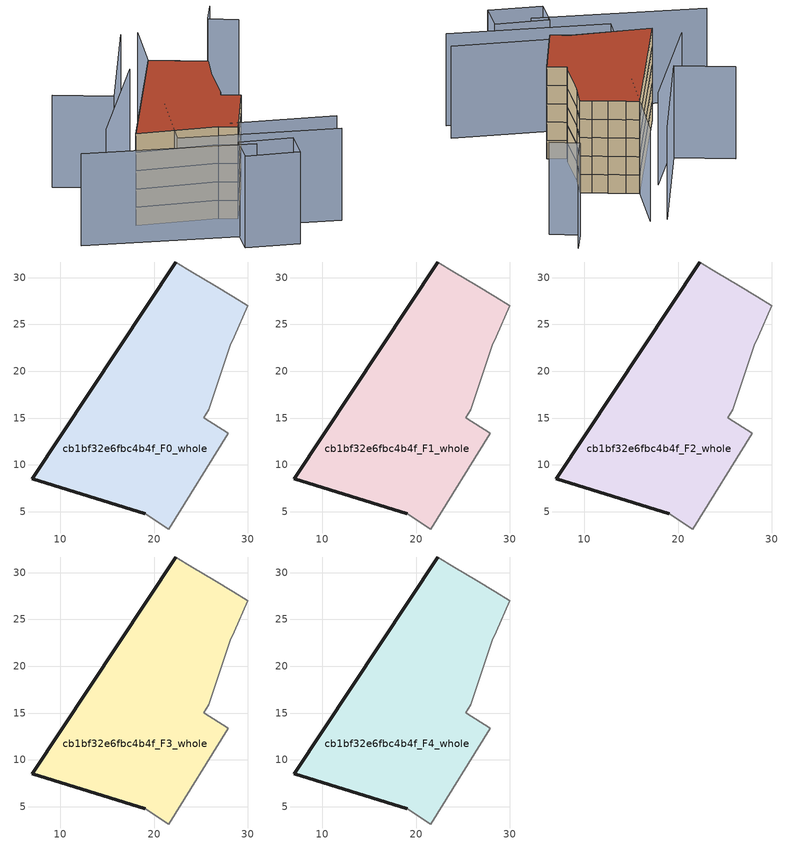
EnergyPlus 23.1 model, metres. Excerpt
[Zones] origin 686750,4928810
cb1bf32e6fbc4b4f_F0_whole
 floor ground (EU_floor_Construction): 28.44,27.95 30.03,26.98 28.56,23.71 28.15,22.8 25.84,15.87 25.32,15.02 27.92,13.4 21.55,3.16 19.06,4.78 6.97,8.54 22.34,31.67 24.1,30.6 26.44,29.17 z0
 wall outside (EU_wall_Construction): 22.34,31.67 6.97,8.54 19.06,4.78 z0:3
 wall adiabatic (EU_wall_Construction): 19.06,4.78 21.55,3.16 27.92,13.4 25.32,15.02 25.84,15.87 28.15,22.8 28.56,23.71 30.03,26.98 28.44,27.95 26.44,29.17 24.1,30.6 22.34,31.67 z0:3
cb1bf32e6fbc4b4f_F1_whole
 floor to cb1bf32e6fbc4b4f_F0_whole (EU_floor_Construction): 28.44,27.95 30.03,26.98 28.56,23.71 28.15,22.8 25.84,15.87 25.32,15.02 27.92,13.4 21.55,3.16 19.06,4.78 6.97,8.54 22.34,31.67 24.1,30.6 26.44,29.17 z3
 wall outside (EU_wall_Construction): 22.34,31.67 6.97,8.54 19.06,4.78 z3:6
 wall adiabatic (EU_wall_Construction): 19.06,4.78 21.55,3.16 27.92,13.4 25.32,15.02 25.84,15.87 28.15,22.8 28.56,23.71 30.03,26.98 28.44,27.95 26.44,29.17 24.1,30.6 22.34,31.67 z3:6
cb1bf32e6fbc4b4f_F2_whole
 floor to cb1bf32e6fbc4b4f_F1_whole (EU_floor_Construction): 28.44,27.95 30.03,26.98 28.56,23.71 28.15,22.8 25.84,15.87 25.32,15.02 27.92,13.4 21.55,3.16 19.06,4.78 6.97,8.54 22.34,31.67 24.1,30.6 26.44,29.17 z6
 wall outside (EU_wall_Construction): 22.34,31.67 6.97,8.54 19.06,4.78 z6:9
 wall adiabatic (EU_wall_Construction): 19.06,4.78 21.55,3.16 27.92,13.4 25.32,15.02 25.84,15.87 28.15,22.8 28.56,23.71 30.03,26.98 28.44,27.95 26.44,29.17 24.1,30.6 22.34,31.67 z6:9
cb1bf32e6fbc4b4f_F3_whole
 floor to cb1bf32e6fbc4b4f_F2_whole (EU_floor_Construction): 28.44,27.95 30.03,26.98 28.56,23.71 28.15,22.8 25.84,15.87 25.32,15.02 27.92,13.4 21.55,3.16 19.06,4.78 6.97,8.54 22.34,31.67 24.1,30.6 26.44,29.17 z9
 wall outside (EU_wall_Construction): 22.34,31.67 6.97,8.54 19.06,4.78 z9:12
 wall adiabatic (EU_wall_Construction): 19.06,4.78 21.55,3.16 27.92,13.4 25.32,15.02 25.84,15.87 28.15,22.8 28.56,23.71 30.03,26.98 28.44,27.95 26.44,29.17 24.1,30.6 22.34,31.67 z9:12
cb1bf32e6fbc4b4f_F4_whole
 floor to cb1bf32e6fbc4b4f_F3_whole (EU_floor_Construction): 28.44,27.95 30.03,26.98 28.56,23.71 28.15,22.8 25.84,15.87 25.32,15.02 27.92,13.4 21.55,3.16 19.06,4.78 6.97,8.54 22.34,31.67 24.1,30.6 26.44,29.17 z12
 wall outside (EU_wall_Construction): 22.34,31.67 6.97,8.54 19.06,4.78 z12:15
 wall adiabatic (EU_wall_Construction): 19.06,4.78 21.55,3.16 27.92,13.4 25.32,15.02 25.84,15.87 28.15,22.8 28.56,23.71 30.03,26.98 28.44,27.95 26.44,29.17 24.1,30.6 22.34,31.67 z12:15
 roof outside (EU_roof_Construction): 21.55,3.16 27.92,13.4 25.32,15.02 25.84,15.87 28.15,22.8 28.56,23.71 30.03,26.98 28.44,27.95 26.44,29.17 24.1,30.6 22.34,31.67 6.97,8.54 19.06,4.78 z15
shading: -3.89,6.04 20.82,-3.76 / 21.19,4.95 36.47,-0.51 / 34.7,-5.01 11.52,4.08 / 11.52,4.08 26.17,41.44 / 18.29,30.22 3.95,12.22 / 23.62,42.16 11.2,22.44 / 11.2,22.44 3.35,27.38 / 41.78,38.33 37.92,40.86 / 37.92,40.86 40.59,44.93 / 24.97,-9.53 17.01,-6.87 / 17.01,-6.87 18.71,-1.77 / 18.71,-1.77 26.67,-4.44 / 26.67,-4.44 24.97,-9.53 z0:15
[Building]
EU S2 Campaign: North Axis=0; Terrain=City; Solar Distribution=FullExterior
[Site:Location]
Bologna: Latitude=44.5; Longitude=11.25; Time Zone=1; Elevation=37
[SizingPeriod:WeatherFileDays]
AnnualSizingPeriod: Begin Month=1; Begin Day of Month=1; End Month=12; End Day of Month=31; Day of Week for Start Day=Monday; Use Weather File Daylight Saving Period=No; Use Weather File Rain and Snow Indicators=No
[MATERIAL]
EU_InternalMass_Material: Roughness=MediumRough; Thickness=0.1; Conductivity=1; Density=1800; Specific Heat=900; Thermal Absorptance=0.9; Solar Absorptance=0.7; Visible Absorptance=0.7
[MATERIAL:NOMASS] Roughness=MediumRough; Thermal Absorptance=0.9; Solar Absorptance=0.7; Visible Absorptance=0.7
Name | Thermal Resistance
EU_wall_NoMass | 0.905828
EU_roof_NoMass | 0.37593
EU_floor_NoMass | 0.67114
[CONSTRUCTION]
EU_wall_Construction: EU_wall_NoMass
EU_roof_Construction: EU_roof_NoMass
EU_floor_Construction: EU_floor_NoMass
EU_InternalMass_Construction: EU_InternalMass_Material
[ZONE] Type=1; Multiplier=1; Ceiling Height=autocalculate; Floor Area=autocalculate; Part of Total Floor Area=Yes
Name | Volume
cb1bf32e6fbc4b4f_F0_whole | 986.457
cb1bf32e6fbc4b4f_F1_whole; cb1bf32e6fbc4b4f_F2_whole; cb1bf32e6fbc4b4f_F3_whole; cb1bf32e6fbc4b4f_F4_whole | 986.458
[INTERNALMASS] Construction=EU_InternalMass_Construction; Surface Area=328.819
Name | Zone or ZoneList
cb1bf32e6fbc4b4f_F0_whole_EU_InternalMass | cb1bf32e6fbc4b4f_F0_whole
cb1bf32e6fbc4b4f_F1_whole_EU_InternalMass | cb1bf32e6fbc4b4f_F1_whole
cb1bf32e6fbc4b4f_F2_whole_EU_InternalMass | cb1bf32e6fbc4b4f_F2_whole
cb1bf32e6fbc4b4f_F3_whole_EU_InternalMass | cb1bf32e6fbc4b4f_F3_whole
cb1bf32e6fbc4b4f_F4_whole_EU_InternalMass | cb1bf32e6fbc4b4f_F4_whole
[OTHEREQUIPMENT] Fuel Type=Electricity; Design Level Calculation Method=Watts/Area; Power per Zone Floor Area=1; Fraction Latent=0; Fraction Radiant=0; Fraction Lost=0; Carbon Dioxide Generation Rate=0; EndUse Subcategory=EU_Step8_InternalGains
Name | Zone or ZoneList or Space or SpaceList | Schedule
EU_Step8_InternalGain_cb1bf32e6fbc4b4f_F0_whole_f000 | cb1bf32e6fbc4b4f_F0_whole | EU_Step8_GainSchedule_cb1bf32e6fbc4b4f_F0_whole_f000
EU_Step8_InternalGain_cb1bf32e6fbc4b4f_F1_whole_f000 | cb1bf32e6fbc4b4f_F1_whole | EU_Step8_GainSchedule_cb1bf32e6fbc4b4f_F1_whole_f000
EU_Step8_InternalGain_cb1bf32e6fbc4b4f_F2_whole_f000 | cb1bf32e6fbc4b4f_F2_whole | EU_Step8_GainSchedule_cb1bf32e6fbc4b4f_F2_whole_f000
EU_Step8_InternalGain_cb1bf32e6fbc4b4f_F3_whole_f000 | cb1bf32e6fbc4b4f_F3_whole | EU_Step8_GainSchedule_cb1bf32e6fbc4b4f_F3_whole_f000
EU_Step8_InternalGain_cb1bf32e6fbc4b4f_F4_whole_f000 | cb1bf32e6fbc4b4f_F4_whole | EU_Step8_GainSchedule_cb1bf32e6fbc4b4f_F4_whole_f000
[ZONEVENTILATION:DESIGNFLOWRATE] Schedule=EU_AlwaysOn; Design Flow Rate Calculation Method=AirChanges/Hour; Air Changes per Hour=0.73129; Ventilation Type=Natural; Fan Pressure Rise=0; Fan Total Efficiency=1; Constant Term Coefficient=1; Temperature Term Coefficient=0; Velocity Term Coefficient=0; Velocity Squared Term Coefficient=0; Minimum Indoor Temperature=-100; Maximum Indoor Temperature=100; Delta Temperature=-100; Minimum Outdoor Temperature=-100; Maximum Outdoor Temperature=100; Maximum Wind Speed=40
Name | Zone or ZoneList or Space or SpaceList
EU_ConstantAir_cb1bf32e6fbc4b4f_F0_whole | cb1bf32e6fbc4b4f_F0_whole
EU_ConstantAir_cb1bf32e6fbc4b4f_F1_whole | cb1bf32e6fbc4b4f_F1_whole
EU_ConstantAir_cb1bf32e6fbc4b4f_F2_whole | cb1bf32e6fbc4b4f_F2_whole
EU_ConstantAir_cb1bf32e6fbc4b4f_F3_whole | cb1bf32e6fbc4b4f_F3_whole
EU_ConstantAir_cb1bf32e6fbc4b4f_F4_whole | cb1bf32e6fbc4b4f_F4_whole
[HVACTEMPLATE:THERMOSTAT] Constant Heating Setpoint=20; Constant Cooling Setpoint=50
EU_HeatOnly_cb1bf32e6fbc4b4f_F0_whole; EU_HeatOnly_cb1bf32e6fbc4b4f_F1_whole; EU_HeatOnly_cb1bf32e6fbc4b4f_F2_whole; EU_HeatOnly_cb1bf32e6fbc4b4f_F3_whole; EU_HeatOnly_cb1bf32e6fbc4b4f_F4_whole
[HVACTEMPLATE:ZONE:IDEALLOADSAIRSYSTEM] System Availability Schedule=EU_AlwaysOn; Maximum Heating Supply Air Temperature=50; Minimum Cooling Supply Air Temperature=13; Maximum Heating Supply Air Humidity Ratio=0.0156; Minimum Cooling Supply Air Humidity Ratio=0.0077; Heating Limit=NoLimit; Cooling Limit=NoLimit; Heating Availability Schedule=EU_AlwaysOn; Cooling Availability Schedule=EU_CoolingOff; Dehumidification Control Type=ConstantSensibleHeatRatio; Cooling Sensible Heat Ratio=0.7; Dehumidification Setpoint=60; Humidification Control Type=None; Humidification Setpoint=30; Outdoor Air Method=None; Outdoor Air Flow Rate per Person=0.00944; Outdoor Air Flow Rate per Zone Floor Area=0; Outdoor Air Flow Rate per Zone=0; Demand Controlled Ventilation Type=None; Outdoor Air Economizer Type=NoEconomizer; Heat Recovery Type=None; Sensible Heat Recovery Effectiveness=0.7; Latent Heat Recovery Effectiveness=0.65
Name | Template Thermostat
cb1bf32e6fbc4b4f_F0_whole | EU_HeatOnly_cb1bf32e6fbc4b4f_F0_whole
cb1bf32e6fbc4b4f_F1_whole | EU_HeatOnly_cb1bf32e6fbc4b4f_F1_whole
cb1bf32e6fbc4b4f_F2_whole | EU_HeatOnly_cb1bf32e6fbc4b4f_F2_whole
cb1bf32e6fbc4b4f_F3_whole | EU_HeatOnly_cb1bf32e6fbc4b4f_F3_whole
cb1bf32e6fbc4b4f_F4_whole | EU_HeatOnly_cb1bf32e6fbc4b4f_F4_whole
[SIZING:ZONE] Zone Cooling Design Supply Air Temperature Input Method=SupplyAirTemperature; Zone Cooling Design Supply Air Temperature=13; Zone Heating Design Supply Air Temperature Input Method=SupplyAirTemperature; Zone Heating Design Supply Air Temperature=50; Zone Cooling Design Supply Air Humidity Ratio=0.008; Zone Heating Design Supply Air Humidity Ratio=0.008; Cooling Design Air Flow Method=DesignDay; Cooling Design Air Flow Rate=0; Cooling Minimum Air Flow per Zone Floor Area=0.000762; Cooling Minimum Air Flow=0; Cooling Minimum Air Flow Fraction=0.2; Heating Design Air Flow Method=DesignDay; Heating Design Air Flow Rate=0; Heating Maximum Air Flow per Zone Floor Area=0.002032; Heating Maximum Air Flow=0.141576; Heating Maximum Air Flow Fraction=0.3; Account for Dedicated Outdoor Air System=No; Dedicated Outdoor Air System Control Strategy=NeutralSupplyAir; Dedicated Outdoor Air Low Setpoint Temperature for Design=autosize; Dedicated Outdoor Air High Setpoint Temperature for Design=autosize; Zone Load Sizing Method=Sensible Load Only No Latent Load; Zone Latent Cooling Design Supply Air Humidity Ratio Input Method=HumidityRatioDifference; Zone Cooling Design Supply Air Humidity Ratio Difference=0.005; Zone Latent Heating Design Supply Air Humidity Ratio Input Method=HumidityRatioDifference; Zone Humidification Design Supply Air Humidity Ratio Difference=0.005
cb1bf32e6fbc4b4f_F0_whole; cb1bf32e6fbc4b4f_F1_whole; cb1bf32e6fbc4b4f_F2_whole; cb1bf32e6fbc4b4f_F3_whole; cb1bf32e6fbc4b4f_F4_whole
[SCHEDULE:CONSTANT]
Name | Hourly Value
EU_AlwaysOn | 1
EU_CoolingOff | 0
[SCHEDULE:FILE] Column Number=1; Rows to Skip at Top=0; Number of Hours of Data=8760; Column Separator=Comma; Interpolate to Timestep=No; Minutes per Item=60; Adjust Schedule for Daylight Savings=Yes
Name | File
EU_Step8_GainSchedule_cb1bf32e6fbc4b4f_F0_whole_f000 | ../../schedules/cb1bf32e6fbc4b4f/cb1bf32e6fbc4b4f_F0_whole_f000_gain.csv
EU_Step8_GainSchedule_cb1bf32e6fbc4b4f_F1_whole_f000 | ../../schedules/cb1bf32e6fbc4b4f/cb1bf32e6fbc4b4f_F1_whole_f000_gain.csv
EU_Step8_GainSchedule_cb1bf32e6fbc4b4f_F2_whole_f000 | ../../schedules/cb1bf32e6fbc4b4f/cb1bf32e6fbc4b4f_F2_whole_f000_gain.csv
EU_Step8_GainSchedule_cb1bf32e6fbc4b4f_F3_whole_f000 | ../../schedules/cb1bf32e6fbc4b4f/cb1bf32e6fbc4b4f_F3_whole_f000_gain.csv
EU_Step8_GainSchedule_cb1bf32e6fbc4b4f_F4_whole_f000 | ../../schedules/cb1bf32e6fbc4b4f/cb1bf32e6fbc4b4f_F4_whole_f000_gain.csv
